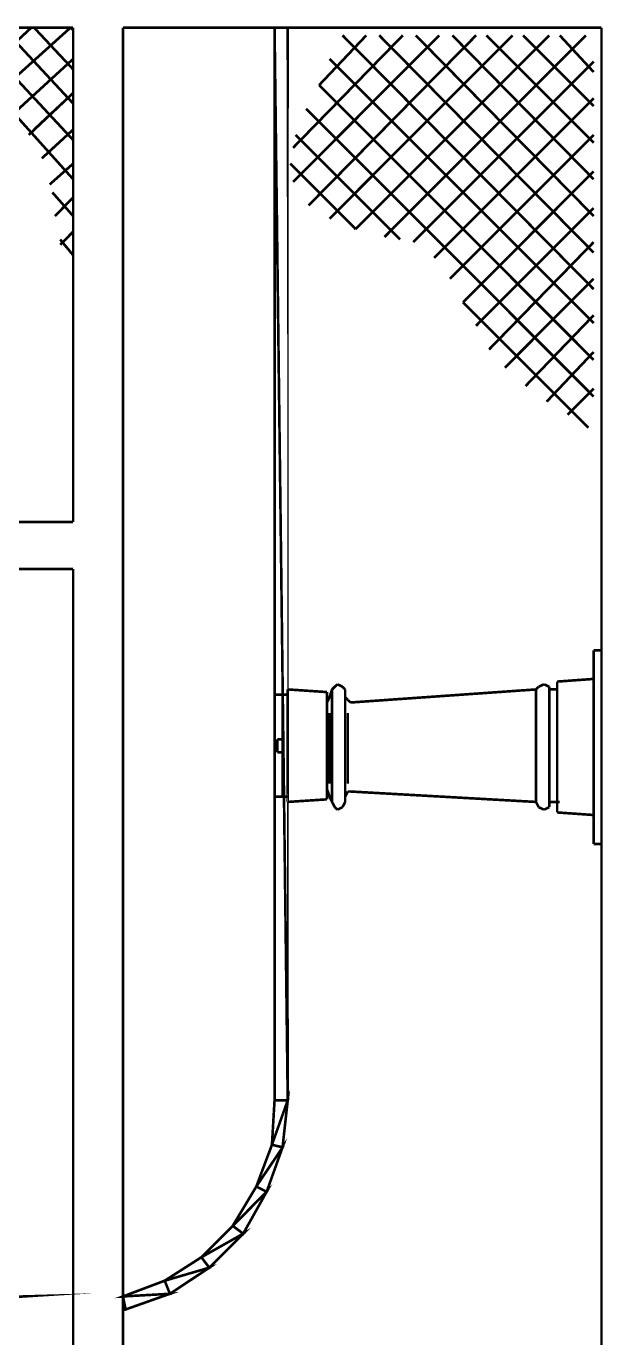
# Model space of a CAD drawing. Extents: x 0 to 210, y 0 to 297.
# Drawn here: x 94.58 to 103.93, y 192.53 to 213.78 of the extents above; entities that cross this region are included whole.
import ezdxf

# ---------------------------------------------------------------- set-up
doc = ezdxf.new("R2010")
doc.units = 0
doc.header["$MEASUREMENT"] = 0
doc.layers.add('C00-00-00-BLACK', color=7, linetype='Continuous')
doc.layers.add('CFF-00-00', color=1, linetype='Continuous')

msp = doc.modelspace()

# ---------------------------------------------------------------- linework, layer by layer
at = {"layer": 'C00-00-00-BLACK', "const_width": 0.0423}
for points in [[(95.3396, 213.76), (78.7164, 213.76)], [(93.4752, 212.656), (94.663, 213.76)], [(95.3396, 211.937), (93.6445, 213.76)], [(94.0248, 212.614), (95.2983, 213.76)], [(95.3396, 212.529), (94.1945, 213.76)], [(95.3396, 213.082), (94.7043, 213.76)], [(95.3396, 213.717), (95.2983, 213.76)], [(95.3396, 205.748), (95.3396, 213.76)], [(103.907, 213.76), (96.1471, 213.76)], [(96.1471, 184.47), (96.1471, 213.76)], [(98.6056, 213.76), (98.8191, 213.76)], [(103.907, 163.486), (103.907, 213.76)], [(100.685, 213.633), (98.9044, 211.81)], [(101.278, 213.633), (98.9044, 211.259)], [(101.873, 213.633), (99.1581, 210.879)], [(100.093, 213.633), (99.3278, 212.826)], [(102.465, 213.633), (99.4971, 210.663)], [(103.78, 209.521), (99.7081, 213.633)], [(103.061, 213.633), (99.9201, 210.494)], [(103.78, 210.114), (100.303, 213.633)], [(103.653, 213.633), (100.389, 210.367)], [(103.78, 210.706), (100.896, 213.633)], [(103.78, 211.302), (101.489, 213.633)], [(103.78, 211.894), (102.042, 213.633)], [(103.78, 212.487), (102.635, 213.633)], [(103.78, 213.039), (103.23, 213.633)], [(94.3666, 212.36), (95.3396, 213.251)], [(103.78, 208.971), (99.4971, 213.251)], [(103.78, 213.209), (100.855, 210.283)], [(94.6203, 212.021), (95.3396, 212.699)], [(94.7043, 212.106), (95.3396, 212.699)], [(103.78, 208.376), (99.3278, 212.826)], [(95.3396, 211.302), (94.2372, 212.529)], [(103.78, 212.614), (101.192, 210.029)], [(103.78, 207.782), (99.1154, 212.444)], [(94.8323, 211.641), (95.3396, 212.106)], [(100.642, 210.326), (98.946, 212.021)], [(103.78, 212.021), (101.447, 209.69)], [(94.9593, 211.218), (95.3396, 211.555)], [(99.9201, 210.494), (98.8617, 211.555)], [(103.78, 211.428), (101.661, 209.309)], [(95.3396, 210.706), (95.002, 211.089)], [(95.0433, 210.706), (95.3396, 211.005)], [(103.78, 210.836), (101.873, 208.928)], [(95.1286, 210.24), (95.3396, 210.453)], [(95.3396, 210.071), (95.1286, 210.326)], [(103.78, 210.283), (102.084, 208.544)], [(103.78, 209.69), (102.339, 208.248)], [(103.696, 207.275), (101.661, 209.309)], [(103.78, 209.098), (102.676, 207.952)], [(103.78, 208.503), (103.018, 207.698)], [(103.78, 207.91), (103.357, 207.486)], [(95.3396, 205.748), (78.7164, 205.748)], [(95.3396, 204.986), (78.7164, 204.986)], [(95.3396, 184.47), (95.3396, 204.986)], [(103.78, 200.533), (103.78, 203.671)], [(103.907, 203.671), (103.78, 203.671)], [(103.78, 203.206), (103.188, 203.163)], [(103.188, 203.163), (103.188, 201.043)], [(98.8191, 202.952), (98.6056, 202.952)], [(98.6056, 202.952), (98.6056, 201.298)], [(98.6056, 202.952), (98.8191, 202.952)], [(98.7351, 202.952), (98.7351, 201.298)], [(98.8191, 203.036), (99.4544, 202.993)], [(98.8191, 203.036), (98.8191, 201.213)], [(99.4544, 202.993), (99.4544, 201.255)], [(99.5384, 203.036), (99.4971, 202.909)], [(99.5811, 203.079), (99.5384, 203.036)], [(99.5384, 203.036), (99.5384, 201.213)], [(99.6237, 203.12), (99.5811, 203.079)], [(99.7081, 203.079), (99.6237, 203.12)], [(99.7507, 203.036), (99.7081, 203.079)], [(99.7507, 203.036), (99.7507, 202.909)], [(99.7507, 203.036), (99.7507, 201.213)], [(102.846, 203.036), (99.8347, 202.824)], [(102.888, 203.079), (102.846, 203.036)], [(102.846, 203.036), (102.846, 201.213)], [(102.975, 203.12), (102.888, 203.079)], [(103.061, 203.079), (102.975, 203.12)], [(103.061, 203.036), (103.061, 203.079)], [(103.061, 203.036), (103.061, 201.213)], [(103.188, 203.036), (103.061, 203.036)], [(99.4971, 202.909), (99.4544, 202.824)], [(99.7507, 202.909), (99.7934, 202.867)], [(99.7934, 202.867), (99.8347, 202.824)], [(99.4971, 202.653), (99.4971, 201.509)], [(99.7934, 202.653), (99.7934, 201.509)], [(98.6497, 202.228), (98.6497, 202.187)], [(98.7351, 202.228), (98.6497, 202.228)], [(98.6497, 202.017), (98.6497, 202.228)], [(98.6497, 202.017), (98.6497, 202.187)], [(98.6497, 202.187), (98.6497, 202.017)], [(98.6497, 202.017), (98.6924, 202.017)], [(98.7351, 202.017), (98.6497, 202.017)], [(98.8191, 201.298), (98.6056, 201.298)], [(98.6056, 201.298), (98.8191, 201.298)], [(98.8191, 201.213), (99.4544, 201.255)], [(99.4971, 201.298), (99.4544, 201.425)], [(99.5384, 201.213), (99.4971, 201.298)], [(99.7507, 201.298), (99.7934, 201.382)], [(99.7507, 201.213), (99.7507, 201.298)], [(99.7934, 201.382), (99.8347, 201.382)], [(102.846, 201.213), (99.8347, 201.382)], [(99.5384, 201.213), (99.5811, 201.129)], [(99.5811, 201.129), (99.6237, 201.086)], [(99.6237, 201.086), (99.7081, 201.129)], [(99.7081, 201.129), (99.7507, 201.213)], [(102.846, 201.213), (102.888, 201.129)], [(102.888, 201.129), (102.975, 201.086)], [(102.975, 201.086), (103.061, 201.129)], [(103.061, 201.129), (103.061, 201.213)], [(103.188, 201.213), (103.061, 201.213)], [(103.188, 201.213), (103.23, 201.213)], [(103.78, 201.001), (103.188, 201.043)], [(103.907, 200.533), (103.78, 200.533)]]:
    msp.add_lwpolyline(points, dxfattribs=at)
at = {"layer": 'CFF-00-00', "const_width": 0.0423}
for points in [[(98.8191, 196.379), (98.6056, 213.76), (98.8191, 213.76), (98.8191, 196.379)], [(98.6056, 196.379), (98.8191, 196.379), (98.6056, 213.76), (98.6056, 196.379)], [(98.5629, 195.659), (98.8191, 196.379), (98.6056, 196.379), (98.5629, 195.659)], [(98.7351, 195.617), (98.5629, 195.659), (98.8191, 196.379), (98.7351, 195.617)], [(98.4772, 194.897), (98.3093, 194.981), (98.7351, 195.617), (98.4772, 194.897)], [(98.3093, 194.981), (98.7351, 195.617), (98.5629, 195.659), (98.3093, 194.981)], [(97.9276, 194.345), (98.4772, 194.897), (98.3093, 194.981), (97.9276, 194.345)], [(98.0969, 194.218), (97.9276, 194.345), (98.4772, 194.897), (98.0969, 194.218)], [(97.4189, 193.836), (98.0969, 194.218), (97.9276, 194.345), (97.4189, 193.836)], [(97.5473, 193.667), (97.4189, 193.836), (98.0969, 194.218), (97.5473, 193.667)], [(96.8237, 193.456), (97.5473, 193.667), (97.4189, 193.836), (96.8237, 193.456)], [(96.9091, 193.244), (96.8237, 193.456), (97.5473, 193.667), (96.9091, 193.244)], [(96.1471, 193.201), (96.9091, 193.244), (96.8237, 193.456), (96.1471, 193.201)], [(89.8687, 193.074), (89.8687, 192.905), (94.5363, 193.201), (89.8687, 193.074)], [(96.1898, 192.99), (96.1471, 193.201), (96.9091, 193.244), (96.1898, 192.99)]]:
    msp.add_lwpolyline(points, close=True, dxfattribs=at)
at = {"layer": 'CFF-00-00'}
for points in [[(98.6056, 196.379), (98.8191, 196.379), (98.6056, 213.76), (98.6056, 196.379)], [(98.8191, 196.379), (98.6056, 213.76), (98.8191, 213.76), (98.8191, 196.379)], [(98.7351, 195.617), (98.5629, 195.659), (98.8191, 196.379), (98.7351, 195.617)], [(98.5629, 195.659), (98.8191, 196.379), (98.6056, 196.379), (98.5629, 195.659)], [(98.3093, 194.981), (98.7351, 195.617), (98.5629, 195.659), (98.3093, 194.981)], [(98.4772, 194.897), (98.3093, 194.981), (98.7351, 195.617), (98.4772, 194.897)], [(97.9276, 194.345), (98.4772, 194.897), (98.3093, 194.981), (97.9276, 194.345)], [(98.0969, 194.218), (97.9276, 194.345), (98.4772, 194.897), (98.0969, 194.218)], [(97.4189, 193.836), (98.0969, 194.218), (97.9276, 194.345), (97.4189, 193.836)], [(97.5473, 193.667), (97.4189, 193.836), (98.0969, 194.218), (97.5473, 193.667)], [(96.8237, 193.456), (97.5473, 193.667), (97.4189, 193.836), (96.8237, 193.456)], [(96.9091, 193.244), (96.8237, 193.456), (97.5473, 193.667), (96.9091, 193.244)], [(96.1471, 193.201), (96.9091, 193.244), (96.8237, 193.456), (96.1471, 193.201)], [(96.1898, 192.99), (96.1471, 193.201), (96.9091, 193.244), (96.1898, 192.99)]]:
    msp.add_lwpolyline(points, close=True, dxfattribs=at)

doc.saveas('drawing.dxf')
